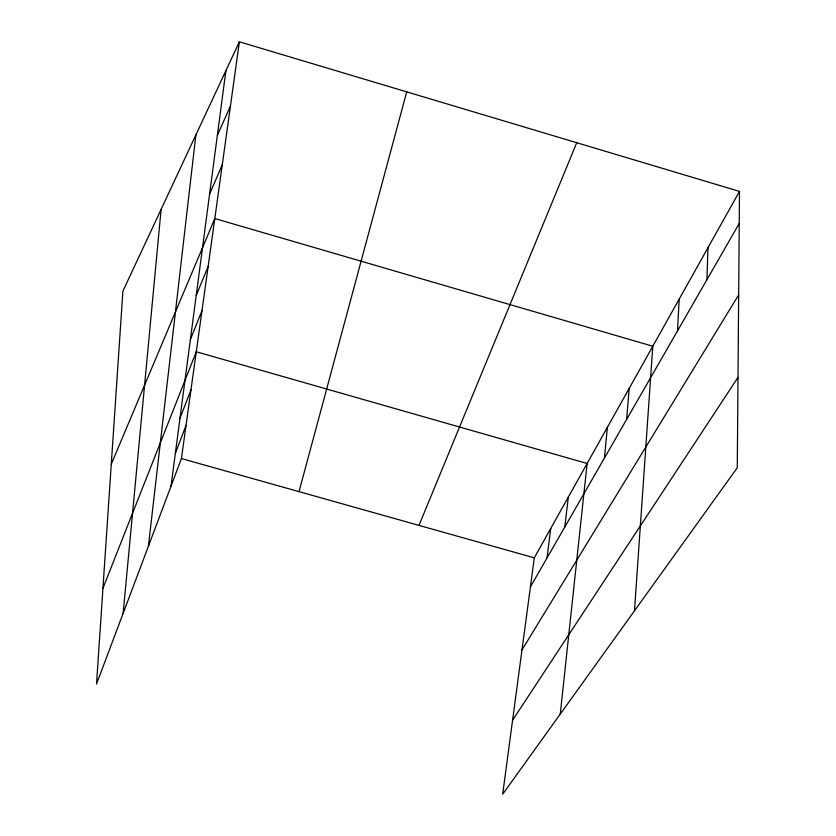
<?xml version="1.0" encoding="UTF-8"?>
<svg xmlns="http://www.w3.org/2000/svg" width="836" height="836" viewBox="0 0 836 836"><rect width="100%" height="100%" fill="white"/><g stroke="black" fill="none" stroke-linecap="round" stroke-linejoin="round"><path stroke-width="1.25" d="M739.494 191.402L737.279 467.763L502.687 794.2L534.308 557.831L739.494 191.402L239.378 41.8L122.902 291.137L96.506 684.088L181.422 458.556L239.378 41.8M706.942 279.673L707.956 247.717M677.515 330.868L679.177 299.121M634.472 610.813L652.791 346.24L214.8 218.541L111.282 464.179M626.603 419.484L629.205 388.364M123.132 613.384L161.108 209.355M604.428 458.076L607.385 427.332M560.266 714.08L587.133 463.489L196.272 351.757L102.943 588.283M148.38 546.316L195.875 134.909M564.802 527.035L568.302 497.127M547.026 557.967L550.736 528.498M171.014 486.197L225.908 70.611M299.016 491.641L406.724 91.856M175.351 453.363L186.031 425.388M180.001 418.157L190.974 389.879M190.389 339.541L201.978 310.731M196.209 295.453L208.133 266.465M418.993 525.384L576.746 142.716M209.617 194.004L222.261 164.859M217.381 135.244L230.422 106.182M530.432 586.841L739.233 223.473M521.988 649.917L738.658 294.909M512.593 720.193L738 377.402M181.422 458.556L534.308 557.831"/></g></svg>
